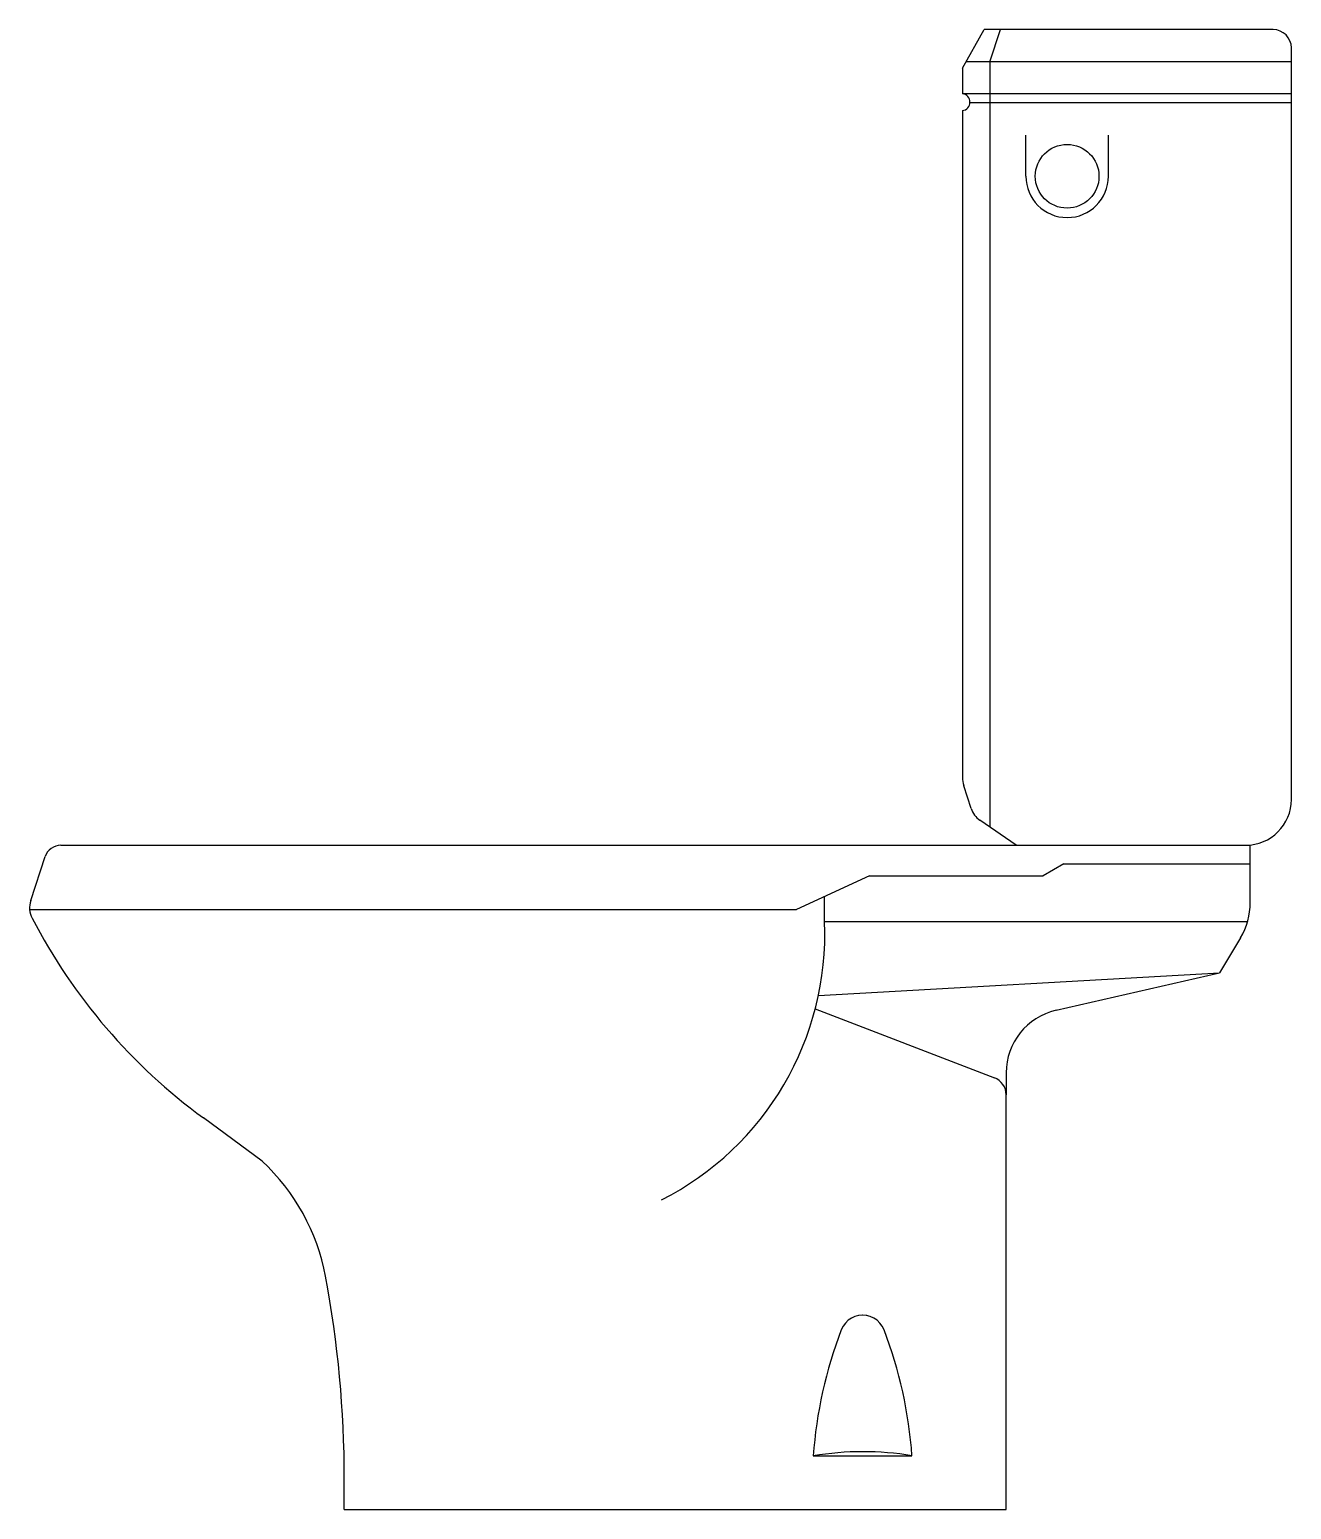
# Model space of a CAD drawing. Header units: millimetres. Extents: x -2985.482 to -2984.76, y 2972 to 2972.847.
import ezdxf

# ---------------------------------------------------------------- set-up
doc = ezdxf.new("R2010")
doc.units = ezdxf.units.MM
doc.header["$LTSCALE"] = 10
doc.layers.add('banheiro_louças', color=2, linetype='Continuous')

msp = doc.modelspace()

# ---------------------------------------------------------------- linework, layer by layer
at = {"layer": 'banheiro_louças'}
for p, q in [((-2984.94807, 2972.82482), (-2984.93553, 2972.84696)), ((-2984.77027, 2972.84696), (-2984.93553, 2972.84696)), ((-2984.93233, 2972.8286), (-2984.92625, 2972.84696)), ((-2984.75978, 2972.40652), (-2984.75978, 2972.83647)), ((-2984.75978, 2972.8286), (-2984.94593, 2972.8286)), ((-2984.93233, 2972.8286), (-2984.93233, 2972.39062)), ((-2984.94807, 2972.82482), (-2984.94807, 2972.81024)), ((-2984.75978, 2972.81024), (-2984.94807, 2972.81024)), ((-2984.75978, 2972.80499), (-2984.94374, 2972.80499)), ((-2984.94807, 2972.80064), (-2984.94807, 2972.41918)), ((-2984.91174, 2972.76305), (-2984.91174, 2972.78647)), ((-2984.86452, 2972.76305), (-2984.86452, 2972.78647)), ((-2984.9431, 2972.40132), (-2984.94731, 2972.41434)), ((-2984.91733, 2972.38029), (-2984.93805, 2972.39455)), ((-2985.464, 2972.38029), (-2984.78601, 2972.38029)), ((-2984.78334, 2972.34756), (-2984.78334, 2972.38043)), ((-2985.48124, 2972.34865), (-2985.47297, 2972.3738)), ((-2985.00127, 2972.36277), (-2985.04303, 2972.34346)), ((-2985.00127, 2972.36277), (-2984.9018, 2972.36277)), ((-2984.89, 2972.36974), (-2984.9018, 2972.36277)), ((-2984.89, 2972.36974), (-2984.78334, 2972.36974)), ((-2985.02693, 2972.33664), (-2985.02693, 2972.35103)), ((-2985.48185, 2972.34346), (-2985.04303, 2972.34346)), ((-2985.02693, 2972.33664), (-2984.78488, 2972.33664)), ((-2984.78897, 2972.32728), (-2984.80099, 2972.3073)), ((-2985.0305, 2972.29425), (-2984.80099, 2972.3073)), ((-2984.89449, 2972.28584), (-2984.80099, 2972.3073)), ((-2985.03227, 2972.28674), (-2984.92972, 2972.24726)), ((-2984.923, 2972.25004), (-2984.923, 2972.23747)), ((-2984.923, 2972.00029), (-2984.923, 2972.23747)), ((-2985.3488, 2972.19955), (-2985.38244, 2972.22424)), ((-2985.0334, 2972.03088), (-2984.97691, 2972.03088)), ((-2985.30179, 2972.00029), (-2985.30179, 2972.018)), ((-2985.30179, 2972.00029), (-2984.923, 2972.00029))]:
    msp.add_line(p, q, dxfattribs=at)
msp.add_circle((-2984.88813, 2972.76305), 0.01823, dxfattribs=at)
for centre, radius, start, end in [((-2984.77027, 2972.83647), 0.01049, 0, 90), ((-2984.94854, 2972.80544), 0.00482, 275.57741, 84.42259), ((-2984.88813, 2972.76305), 0.02361, 180, 0), ((-2984.93233, 2972.41918), 0.01574, 180, 197.92792), ((-2984.78601, 2972.40652), 0.02623, 270, 0), ((-2984.93062, 2972.40536), 0.01312, 197.92792, 235.46534), ((-2985.464, 2972.37085), 0.00944, 90, 161.7857), ((-2985.46878, 2972.34455), 0.01312, 161.7857, 207.50114), ((-2984.82268, 2972.34756), 0.03935, 328.96966, 0), ((-2985.18618, 2972.49167), 0.33172, 207.50114, 233.72731), ((-2985.19753, 2972.32965), 0.17074, 296.88566, 2.34581), ((-2984.88627, 2972.25004), 0.03673, 102.926, 180), ((-2984.93349, 2972.23747), 0.01049, 0, 68.94329), ((-2985.4311, 2972.11139), 0.12061, 10.64954, 46.96755), ((-2985.92775, 2972.018), 0.62596, 0, 10.64954), ((-2985.00516, 2972.0983), 0.01312, 79.53336, 158.98926), ((-2985.00516, 2972.0983), 0.01312, 21.01074, 100.46664), ((-2984.78417, 2972.01342), 0.24985, 158.98927, 175.99449), ((-2985.22615, 2972.01342), 0.24985, 4.00551, 21.01073), ((-2985.00485, 2971.8653), 0.16802, 80.43064, 99.78303)]:
    msp.add_arc(centre, radius, start, end, dxfattribs=at)

doc.saveas('drawing.dxf')
